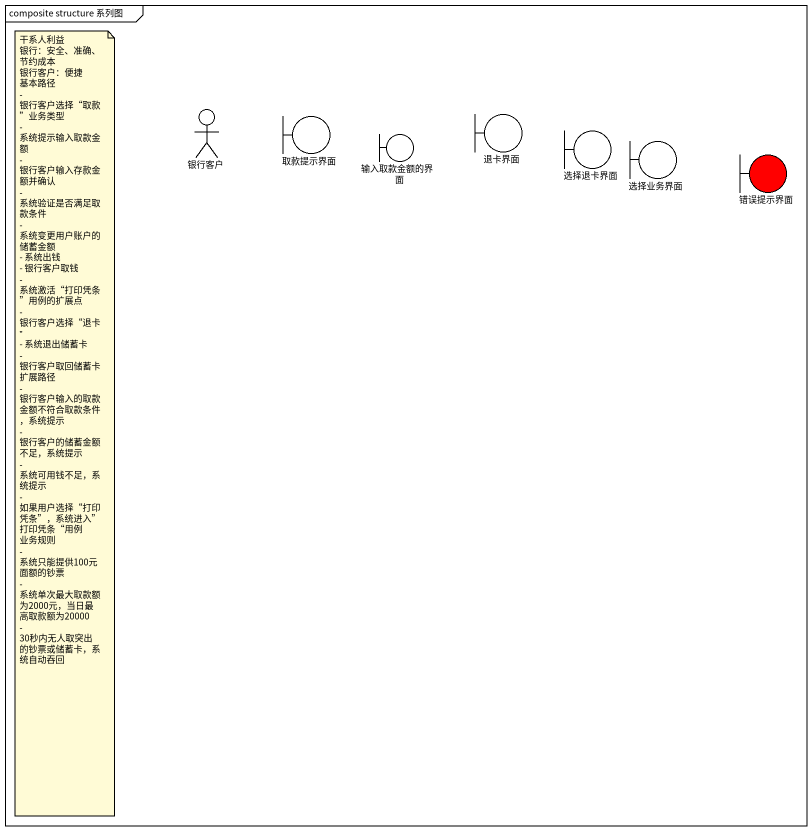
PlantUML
@startuml
mainframe composite structure 系列图
actor 银行客户
boundary 取款提示界面
boundary 输入取款金额的界面
boundary 退卡界面
boundary 选择退卡界面
boundary 选择业务界面
boundary 错误提示界面 #FF0000
note as N1
  干系人利益
  银行：安全、准确、节约成本
  银行客户：便捷
  基本路径
  - 银行客户选择“取款”业务类型
  - 系统提示输入取款金额
  - 银行客户输入存款金额并确认
  - 系统验证是否满足取款条件
  - 系统变更用户账户的储蓄金额
  - 系统出钱
  - 银行客户取钱
  - 系统激活“打印凭条”用例的扩展点
  - 银行客户选择“退卡”
  - 系统退出储蓄卡
  - 银行客户取回储蓄卡
  扩展路径
  - 银行客户输入的取款金额不符合取款条件，系统提示
  - 银行客户的储蓄金额不足，系统提示
  - 系统可用钱不足，系统提示
  - 如果用户选择“打印凭条”，系统进入”打印凭条“用例
  业务规则
  - 系统只能提供100元面额的钞票
  - 系统单次最大取款额为2000元，当日最高取款额为20000
  - 30秒内无人取突出的钞票或储蓄卡，系统自动吞回
end note
@enduml
